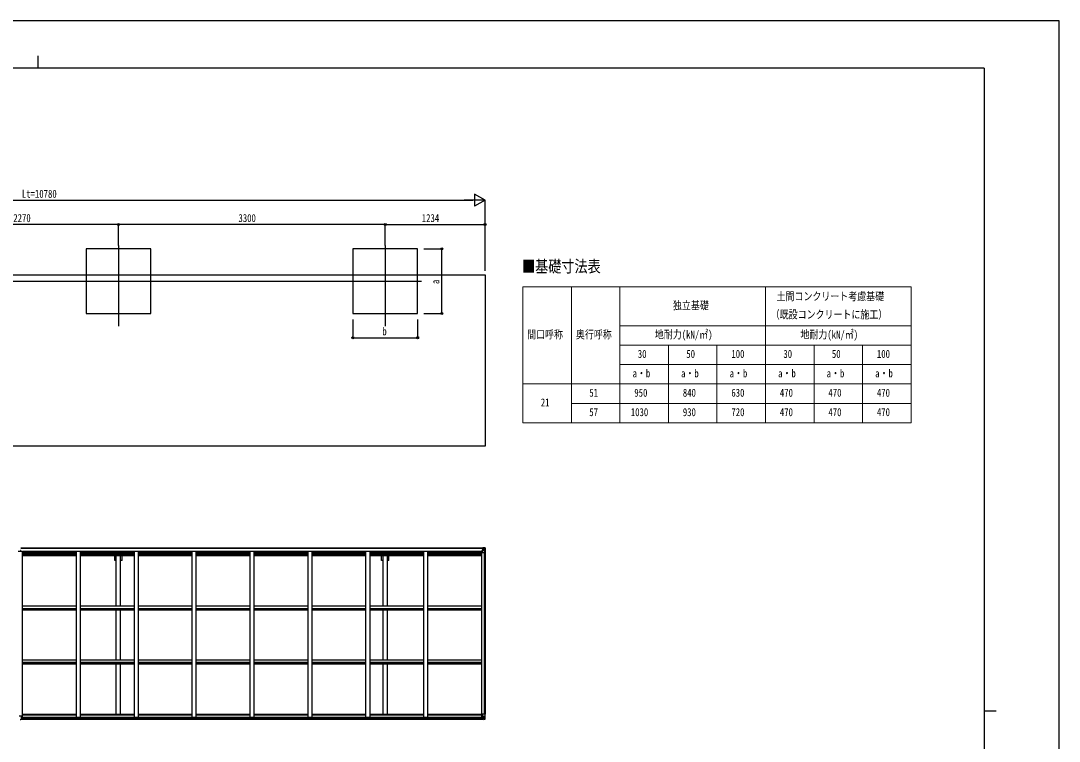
# Model space of a CAD drawing. Units: millimetres, scale not verified. Extents: x -12615 to 12615, y -8910 to 8910.
# Drawn here: x -228 to 12615, y 0 to 8910 of the extents above; entities that cross this region are included whole.
import ezdxf
from ezdxf.enums import TextEntityAlignment as Align

# ---------------------------------------------------------------- set-up
doc = ezdxf.new("R2010")
doc.units = ezdxf.units.MM
doc.header["$LTSCALE"] = 30
doc.layers.add('0-1_TABLE1', color=7, linetype='Continuous', lineweight=18)
for name, color, linetype in [('0-2_USER1', 3, 'Continuous'), ('0-3_YKK_12', 2, 'Continuous'), ('0-4_YKK_13', 4, 'Continuous'), ('0-5_YKK_A1', 4, 'Continuous'), ('0-6_YKK_D', 6, 'Continuous'), ('0-7_YKK_ZWAK', 7, 'Continuous')]:
    doc.layers.add(name, color=color, linetype=linetype)
doc.styles.add('ＭＳ ゴシック', font='')
doc.styles.get('ＭＳ ゴシック').set_extended_font_data('MS Gothic')

msp = doc.modelspace()

# ---------------------------------------------------------------- linework, layer by layer
at = {"layer": '0-1_TABLE1'}
for p, q in [((5982.62, 5618.22), (10782.62, 5618.22)), ((5982.62, 5618.22), (5982.62, 3938.22)), ((6582.62, 5618.22), (6582.62, 3938.22)), ((8982.62, 5618.22), (8982.62, 3938.22)), ((7182.62, 5138.22), (10782.62, 5138.22)), ((7182.62, 4898.22), (10782.62, 4898.22)), ((7782.62, 4898.22), (7782.62, 3938.22)), ((8382.62, 4898.22), (8382.62, 3938.22)), ((9582.62, 4898.22), (9582.62, 3938.22)), ((10182.62, 4898.22), (10182.62, 3938.22)), ((7182.62, 4658.22), (10782.62, 4658.22)), ((5982.62, 4418.22), (10782.62, 4418.22))]:
    msp.add_line(p, q, dxfattribs=at)
for points in [[(7182.62, 5618.22), (7182.62, 5138.22), (7182.62, 4418.22), (7182.62, 3938.22)], [(10782.62, 5618.22), (10782.62, 4898.22), (10782.62, 3938.22)], [(6582.62, 4178.22), (8382.62, 4178.22), (8982.62, 4178.22), (10782.62, 4178.22)], [(5982.62, 3938.22), (6582.62, 3938.22), (8382.62, 3938.22), (8982.62, 3938.22), (10782.62, 3938.22)]]:
    msp.add_lwpolyline(points, dxfattribs=at)
at = {"layer": '0-3_YKK_12'}
for p, q in [((980.23, 6130.23), (980.23, 5135.06)), ((4280.23, 6130.23), (4280.23, 5135.06)), ((-4635.21, 5690.14), (4726.37, 5690.14))]:
    msp.add_line(p, q, dxfattribs=at)
at = {"layer": '0-4_YKK_13'}
for p, q in [((-226.02, 2358.52), (-233.02, 2358.58)), ((-226.02, 2357.64), (-226.02, 2358.52)), ((-226.02, 2347.74), (-226.02, 2357.14)), ((5476.23, 2386.79), (5476.23, 2387.72)), ((5477.23, 2386.79), (5476.23, 2386.79)), ((5476.23, 2386.79), (5476.23, 2385.22)), ((5476.23, 2385.11), (5476.23, 2385.22)), ((5477.23, 2387.72), (5477.23, 2386.79)), ((5482.23, 2386.79), (5477.23, 2386.79)), ((5477.73, 2363.96), (5478.73, 2363.97)), ((5477.73, 2347.74), (5477.73, 2363.96)), ((5478.73, 2362.23), (5477.73, 2362.24)), ((5477.73, 2352.09), (5482.23, 2352.09)), ((5482.78, 2364), (5478.73, 2363.97)), ((5482.43, 2390.29), (5480.74, 2389.86)), ((5482.23, 2385.18), (5482.23, 2386.79)), ((5482.23, 2385.18), (5492.23, 2385.09)), ((5482.23, 2330.09), (5482.23, 2363.19)), ((5506.23, 2355.76), (5482.23, 2355.76)), ((5482.43, 2390.29), (5482.73, 2390.29)), ((5482.73, 2390.29), (5482.73, 2389.86)), ((5493.41, 2365.73), (5483.06, 2364.08)), ((5483.06, 2363.45), (5493.41, 2365.1)), ((5483.06, 2364.08), (5483.06, 2363.45)), ((5513.39, 2329.09), (5483.23, 2329.09)), ((5484.23, 2387.05), (5492.23, 2387.05)), ((5484.23, 2387.02), (5492.23, 2387.02)), ((5487.73, 2392.49), (5494.23, 2392.09)), ((5487.73, 2391.6), (5487.73, 2392.49)), ((5494.23, 2391.21), (5487.73, 2391.6)), ((5487.73, 2391.09), (5487.73, 2391.6)), ((5487.73, 2391.09), (5487.73, 2390.68)), ((5487.73, 2390.68), (5492.73, 2390.59)), ((5487.73, 2390.68), (5487.73, 2389.86)), ((5488.73, 2364.99), (5488.73, 2384.96)), ((5492.62, 2384.72), (5488.73, 2384.72)), ((5488.73, 2381.09), (5492.73, 2381.09)), ((5488.73, 2372.89), (5492.73, 2372.89)), ((5492.23, 2387.05), (5492.23, 2385.09)), ((5492.23, 2386.02), (5492.73, 2386.02)), ((5492.24, 2385.09), (5492.23, 2385.09)), ((5492.24, 2384.93), (5492.24, 2385.09)), ((5492.73, 2386.38), (5494.23, 2386.38)), ((5492.73, 2382.85), (5494.23, 2382.85)), ((5492.73, 2369.29), (5494.23, 2369.29)), ((5493.41, 2365.1), (5493.41, 2365.73)), ((5494.23, 2365.99), (5494.23, 2392.09)), ((5494.23, 2391.98), (5506.23, 2391.19)), ((5495.23, 2382.85), (5494.23, 2382.85)), ((5506.23, 2382.85), (5494.23, 2382.85)), ((5506.23, 2369.29), (5494.23, 2369.29)), ((5500.75, 2375.65), (5500.75, 2374.69)), ((5508.57, 2382.79), (5506.23, 2382.85)), ((5506.23, 2369.29), (5508.57, 2369.32)), ((5506.23, 2369.29), (5506.23, 2369.29)), ((5512.84, 2355.97), (5506.23, 2355.76)), ((5506.32, 2391.19), (5514.25, 2390.71)), ((5508.57, 2369.32), (5508.57, 2382.79)), ((5512.84, 2355.97), (5508.7, 2368.06)), ((5509.42, 2386.3), (5512.15, 2389.97)), ((5513.39, 2389.74), (5513.39, 2389.68)), ((5513.39, 2329.09), (5513.39, 2389.68)), ((5515.29, 2390.8), (5515.29, 2390.8)), ((5515.29, 2390.76), (5515.29, 2390.8)), ((5516.23, 2389.8), (5516.23, 2389.76)), ((-218.27, 308.5), (-249.27, 308.5)), ((-227.27, 274.42), (-218.27, 274.47)), ((-217.27, 275.18), (-217.27, 307.5)), ((-217.27, 275.18), (-217.27, 275.15)), ((5477.73, 295.96), (5477.73, 275.8)), ((5487.73, 296.9), (5478.73, 296.87)), ((5478.73, 275.09), (5487.73, 275.03)), ((5482.23, 332.11), (5482.23, 299.02)), ((5506.23, 306.45), (5482.23, 306.45)), ((5483.06, 298.76), (5493.41, 297.1)), ((5483.06, 298.12), (5483.06, 298.76)), ((5490.71, 296.9), (5483.06, 298.12)), ((5516.23, 333.11), (5483.23, 333.11)), ((5494.23, 296.9), (5487.73, 296.9)), ((5487.73, 269.72), (5487.73, 275.66)), ((5493.41, 297.1), (5493.41, 296.9)), ((5494.23, 296.9), (5494.23, 270.11)), ((5494.23, 292.91), (5506.23, 292.91)), ((5506.23, 279.36), (5494.23, 279.36)), ((5494.23, 270.23), (5506.23, 271.01)), ((5501.71, 286.55), (5501.71, 287.51)), ((5512.84, 306.23), (5506.23, 306.45)), ((5506.23, 292.91), (5506.23, 292.91)), ((5506.23, 292.91), (5508.57, 292.88)), ((5508.57, 279.41), (5506.23, 279.35)), ((5506.32, 271.02), (5514.25, 271.49)), ((5508.57, 292.88), (5508.57, 279.41)), ((5512.84, 306.23), (5508.7, 294.15)), ((5509.42, 275.9), (5512.15, 272.24)), ((5513.39, 333.11), (5513.39, 272.53)), ((5513.39, 272.46), (5513.39, 272.53)), ((5515.29, 271.45), (5515.29, 271.4)), ((5516.23, 272.4), (5516.23, 333.11))]:
    msp.add_line(p, q, dxfattribs=at)
for points in [[(-233.02, 2359.08), (-226.02, 2359.02), (-226.02, 2358.52)], [(-233.02, 2357.58), (-226.02, 2357.64), (-226.02, 2357.14), (-233.02, 2357.08)], [(5482.23, 2385.18), (5482.23, 2385.17), (5476.23, 2385.22)], [(5477.23, 2385.06), (5492.23, 2384.93), (5492.24, 2384.93)], [(5478.73, 2363.97), (5478.73, 2362.23), (5482.23, 2362.22)], [(5492.23, 2386.02), (5484.23, 2386.02), (5484.23, 2387.72)], [(5487.73, 2391.09), (5492.73, 2391.09), (5492.73, 2365.63)], [(5515.29, 2390.8), (5506.23, 2391.36), (5494.23, 2392.09)], [(5499.79, 2377.57), (5498.83, 2377.57), (5498.83, 2376.61), (5499.79, 2376.61)], [(5501.71, 2378.53), (5501.71, 2379.49), (5500.75, 2379.49), (5500.75, 2378.53)], [(5500.75, 2374.69), (5501.71, 2374.69), (5501.71, 2375.65)], [(5502.67, 2376.61), (5503.63, 2376.61), (5503.63, 2377.57), (5502.67, 2377.57)], [(5516.23, 2389.76), (5516.23, 2329.09), (5513.39, 2329.09)], [(-233.77, 268.99), (-227.27, 269.38), (-227.27, 274.42)], [(5477.73, 275.8), (5477.74, 275.7), (5487.73, 275.66)], [(5515.29, 271.4), (5506.23, 270.85), (5487.73, 269.72)], [(5499.79, 285.59), (5498.83, 285.59), (5498.83, 284.63), (5499.79, 284.63)], [(5501.71, 287.51), (5500.75, 287.51), (5500.75, 286.55)], [(5500.75, 283.67), (5500.75, 282.71), (5501.71, 282.71), (5501.71, 283.67)], [(5502.67, 284.63), (5503.63, 284.63), (5503.63, 285.59), (5502.67, 285.59)]]:
    msp.add_lwpolyline(points, dxfattribs=at)
for centre in [(5501.23, 2377.09), (5501.23, 285.11)]:
    msp.add_circle(centre, 5.3, dxfattribs=at)
for centre, radius, start, end in [((5477.1, 2392.75), 7.69, 263.56574, 271.03001), ((5483.17, 2363.15), 0.937, 96.73234, 177.67791), ((5483.17, 2362.52), 0.937, 96.73234, 177.67791), ((5483.23, 2330.09), 1, 180, 270), ((5492.23, 2387.55), 0.5, 270.00309, 0.00198), ((5492.23, 2387.52), 0.5, 269.99891, 359.99891), ((5492.23, 2384.59), 0.5, 359.95536, 89.47105), ((5492.22, 2384.42), 0.513, 358.95293, 88.11972), ((5493.3, 2366.67), 0.937, 276.73234, 357.67791), ((5493.3, 2366.03), 0.937, 276.73234, 357.67791), ((5499.79, 2378.53), 0.96, 270, 0), ((5499.79, 2375.65), 0.96, 0, 90), ((5502.67, 2378.53), 0.96, 180, 270), ((5502.67, 2375.65), 0.96, 90, 180), ((5512.11, 2389.8), 1.28, 357.54105, 48.82169), ((5514.08, 2403.41), 12.7, 264.89689, 270.75534), ((5515.23, 2389.8), 0.999, 0.04917, 86.5576), ((5515.23, 2389.8), 1, 359.99921, 86.49983), ((5515.23, 2389.76), 0.999, 0.04917, 86.5576), ((-218.27, 307.5), 1, 0, 90), ((5483.23, 332.11), 1, 90, 180), ((5483.17, 299.69), 0.937, 182.32209, 263.26766), ((5483.17, 299.05), 0.937, 182.32209, 263.26766), ((5493.3, 296.17), 0.937, 50.93398, 83.26766), ((5499.79, 286.55), 0.96, 270, 0), ((5499.79, 283.67), 0.96, 0, 90), ((5502.67, 286.55), 0.96, 180, 270), ((5502.67, 283.67), 0.96, 90, 180), ((5512.11, 272.41), 1.28, 311.17831, 2.45895), ((5514.08, 258.79), 12.7, 89.24466, 95.10311), ((5515.23, 272.44), 0.999, 273.4424, 359.95083), ((5515.23, 272.4), 0.999, 273.4424, 359.95083), ((5515.23, 272.4), 1, 273.50017, 0.00079)]:
    msp.add_arc(centre, radius, start, end, dxfattribs=at)
for centre, major_axis, ratio, start_param, end_param in [((5587.98, 2382.85), (-81.75, 0), 0.061163, 6.28241284, 6.28318531), ((5511.44, 2382.71), (-0.03, 5), 0.573921, 0.76727174, 1.55112496), ((5509.97, 2369.34), (0, 3), 0.468246, 1.57728817, 2.01279351), ((5513.1, 2387.78), (0.02, 3), 0.466854, 0.12568297, 0.75969559), ((5512.12, 2358.32), (-0.85, 2.32), 0.403757, 3.00878045, 3.9744392), ((5513.29, 2390.88), (-2, 0.12), 0.060933, 2.07125573, 3.14534039), ((5314.29, 2403.11), (-201, 12.36), 0.060933, 3.14534039, 3.14583904), ((-218.27, 275.18), (-1, -0.012), 0.707053, 1.56207101, 3.07870321), ((5478.73, 295.96), (-1, -0.021), 0.906239, 4.69368431, 6.26448063), ((5478.73, 275.8), (-1, 0.012), 0.707053, 0.1587743, 1.57952164), ((5587.98, 279.36), (-81.75, 0), 0.061163, 0, 0.00077247), ((5509.97, 292.86), (0, -3), 0.468246, 4.2703918, 4.70589714), ((5511.44, 279.49), (-0.03, -5), 0.573921, 4.73206034, 5.51591357), ((5513.1, 274.42), (0.02, -3), 0.466854, 5.52348971, 6.15750234), ((5512.12, 303.88), (-0.85, -2.32), 0.403757, 2.3087461, 3.27440486), ((5513.29, 271.32), (-2, -0.12), 0.060933, 3.13784492, 4.21192957), ((5314.29, 259.09), (-201, -12.36), 0.060933, 3.13734627, 3.13784492)]:
    msp.add_ellipse(centre, major_axis=major_axis, ratio=ratio, start_param=start_param, end_param=end_param, dxfattribs=at)
at = {"layer": '0-5_YKK_A1'}
for p, q in [((-5265.77, 5767.94), (5514.23, 5767.94)), ((5514.23, 5767.94), (5514.23, 3649.94)), ((5514.23, 3649.94), (-5265.77, 3649.94)), ((-208.77, 2347.74), (-258.77, 2347.74)), ((-228.02, 2389.86), (5492.73, 2389.86)), ((-228.02, 2387.72), (5492.73, 2387.72)), ((-208.77, 2347.74), (-208.77, 297.09)), ((-208.77, 2334.06), (457.23, 2334.06)), ((-208.77, 2325.67), (457.23, 2325.67)), ((-208.77, 2317.47), (457.23, 2317.47)), ((-208.77, 2313.54), (457.23, 2313.54)), ((-201.27, 2334.06), (-201.27, 2349.58)), ((-201.27, 2349.58), (5461.73, 2349.58)), ((457.23, 2349.56), (457.23, 297.09)), ((507.23, 2349.56), (507.23, 297.09)), ((507.23, 2334.06), (1173.23, 2334.06)), ((507.23, 2325.67), (1173.23, 2325.67)), ((507.23, 2317.47), (1173.23, 2317.47)), ((507.23, 2313.54), (1173.23, 2313.54)), ((1173.23, 2349.56), (1173.23, 297.09)), ((1223.23, 2349.56), (1223.23, 297.09)), ((1223.23, 2334.06), (1889.23, 2334.06)), ((1223.23, 2325.67), (1889.23, 2325.67)), ((1223.23, 2317.47), (1889.23, 2317.47)), ((1223.23, 2313.54), (1889.23, 2313.54)), ((1889.23, 2349.56), (1889.23, 297.09)), ((1939.23, 2349.56), (1939.23, 297.09)), ((1939.23, 2334.06), (2605.23, 2334.06)), ((1939.23, 2325.67), (2605.23, 2325.67)), ((1939.23, 2317.47), (2605.23, 2317.47)), ((1939.23, 2313.54), (2605.23, 2313.54)), ((2605.23, 2349.56), (2605.23, 297.09)), ((2655.23, 2349.56), (2655.23, 297.09)), ((2655.23, 2334.06), (3321.23, 2334.06)), ((2655.23, 2325.67), (3321.23, 2325.67)), ((2655.23, 2317.47), (3321.23, 2317.47)), ((2655.23, 2313.54), (3321.23, 2313.54)), ((3321.23, 2349.56), (3321.23, 297.09)), ((3371.23, 2349.56), (3371.23, 297.09)), ((3371.23, 2334.06), (4037.23, 2334.06)), ((3371.23, 2325.67), (4037.23, 2325.67)), ((3371.23, 2317.47), (4037.23, 2317.47)), ((3371.23, 2313.54), (4037.23, 2313.54)), ((4037.23, 2349.56), (4037.23, 297.09)), ((4087.23, 2349.56), (4087.23, 297.09)), ((4087.23, 2334.06), (4753.23, 2334.06)), ((4087.23, 2325.67), (4753.23, 2325.67)), ((4087.23, 2317.47), (4753.23, 2317.47)), ((4087.23, 2313.54), (4753.23, 2313.54)), ((4753.23, 2349.56), (4753.23, 297.09)), ((4803.23, 2349.56), (4803.23, 297.09)), ((4803.23, 2334.06), (5469.23, 2334.06)), ((4803.23, 2325.67), (5469.23, 2325.67)), ((4803.23, 2317.47), (5469.23, 2317.47)), ((4803.23, 2313.54), (5469.23, 2313.54)), ((5461.73, 2334.06), (5461.73, 2349.58)), ((5469.23, 2347.74), (5469.23, 297.09)), ((5469.23, 2347.74), (5482.23, 2347.74)), ((5504.53, 2329.09), (5504.53, 333.11)), ((5514.23, 2329.09), (5514.23, 333.11)), ((-208.77, 2308.46), (457.23, 2308.46)), ((-208.77, 2295.45), (457.23, 2295.45)), ((507.23, 2308.46), (1173.23, 2308.46)), ((507.23, 2295.45), (1173.23, 2295.45)), ((935.03, 2233.86), (935.03, 2290.13)), ((952.73, 2233.86), (935.03, 2233.86)), ((952.73, 1668.8), (952.73, 2290.13)), ((1007.73, 1668.8), (1007.73, 2290.13)), ((1025.43, 2233.86), (1007.73, 2233.86)), ((1025.43, 2233.86), (1025.43, 2290.13)), ((1223.23, 2308.46), (1889.23, 2308.46)), ((1223.23, 2295.45), (1889.23, 2295.45)), ((1939.23, 2308.46), (2605.23, 2308.46)), ((1939.23, 2295.45), (2605.23, 2295.45)), ((2655.23, 2308.46), (3321.23, 2308.46)), ((2655.23, 2295.45), (3321.23, 2295.45)), ((3371.23, 2308.46), (4037.23, 2308.46)), ((3371.23, 2295.45), (4037.23, 2295.45)), ((4087.23, 2308.46), (4753.23, 2308.46)), ((4087.23, 2295.45), (4753.23, 2295.45)), ((4235.03, 2233.86), (4235.03, 2290.13)), ((4252.73, 2233.86), (4235.03, 2233.86)), ((4252.73, 1668.8), (4252.73, 2290.13)), ((4307.73, 1668.8), (4307.73, 2290.13)), ((4325.43, 2233.86), (4307.73, 2233.86)), ((4325.43, 2233.86), (4325.43, 2290.13)), ((4803.23, 2308.46), (5469.23, 2308.46)), ((4803.23, 2295.45), (5469.23, 2295.45)), ((457.23, 1668.8), (-208.74, 1668.8)), ((457.23, 1639.06), (-208.74, 1639.06)), ((457.23, 1634.51), (-208.74, 1634.51)), ((457.23, 1621.5), (-208.74, 1621.5)), ((1173.23, 1668.8), (507.23, 1668.8)), ((1173.23, 1639.06), (507.23, 1639.06)), ((1173.23, 1634.51), (507.23, 1634.51)), ((1173.23, 1621.5), (507.23, 1621.5)), ((952.73, 1001.81), (952.73, 1621.5)), ((1007.73, 1001.81), (1007.73, 1621.5)), ((1889.23, 1668.8), (1223.23, 1668.8)), ((1889.23, 1639.06), (1223.23, 1639.06)), ((1889.23, 1634.51), (1223.23, 1634.51)), ((1889.23, 1621.5), (1223.23, 1621.5)), ((2605.23, 1668.8), (1939.23, 1668.8)), ((2605.23, 1639.06), (1939.23, 1639.06)), ((2605.23, 1634.51), (1939.23, 1634.51)), ((2605.23, 1621.5), (1939.23, 1621.5)), ((3321.23, 1668.8), (2655.23, 1668.8)), ((3321.23, 1639.06), (2655.23, 1639.06)), ((3321.23, 1634.51), (2655.23, 1634.51)), ((3321.23, 1621.5), (2655.23, 1621.5)), ((4037.23, 1668.8), (3371.23, 1668.8)), ((4037.23, 1639.06), (3371.23, 1639.06)), ((4037.23, 1634.51), (3371.23, 1634.51)), ((4037.23, 1621.5), (3371.23, 1621.5)), ((4753.23, 1668.8), (4087.23, 1668.8)), ((4753.23, 1639.06), (4087.23, 1639.06)), ((4753.23, 1634.51), (4087.23, 1634.51)), ((4753.23, 1621.5), (4087.23, 1621.5)), ((4252.73, 1001.81), (4252.73, 1621.5)), ((4307.73, 1001.81), (4307.73, 1621.5)), ((5469.23, 1668.8), (4803.23, 1668.8)), ((5469.23, 1639.06), (4803.23, 1639.06)), ((5469.23, 1634.51), (4803.23, 1634.51)), ((5469.23, 1621.5), (4803.23, 1621.5)), ((457.23, 1001.81), (-208.74, 1001.81)), ((457.23, 972.07), (-208.74, 972.07)), ((457.23, 967.52), (-208.74, 967.52)), ((457.23, 954.51), (-208.74, 954.51)), ((1173.23, 1001.81), (507.23, 1001.81)), ((1173.23, 972.07), (507.23, 972.07)), ((1173.23, 967.52), (507.23, 967.52)), ((1173.23, 954.51), (507.23, 954.51)), ((952.73, 333.26), (952.73, 954.51)), ((1007.73, 333.26), (1007.73, 954.51)), ((1889.23, 1001.81), (1223.23, 1001.81)), ((1889.23, 972.07), (1223.23, 972.07)), ((1889.23, 967.52), (1223.23, 967.52)), ((1889.23, 954.51), (1223.23, 954.51)), ((2605.23, 1001.81), (1939.23, 1001.81)), ((2605.23, 972.07), (1939.23, 972.07)), ((2605.23, 967.52), (1939.23, 967.52)), ((2605.23, 954.51), (1939.23, 954.51)), ((3321.23, 1001.81), (2655.23, 1001.81)), ((3321.23, 972.07), (2655.23, 972.07)), ((3321.23, 967.52), (2655.23, 967.52)), ((3321.23, 954.51), (2655.23, 954.51)), ((4037.23, 1001.81), (3371.23, 1001.81)), ((4037.23, 972.07), (3371.23, 972.07)), ((4037.23, 967.52), (3371.23, 967.52)), ((4037.23, 954.51), (3371.23, 954.51)), ((4753.23, 1001.81), (4087.23, 1001.81)), ((4753.23, 972.07), (4087.23, 972.07)), ((4753.23, 967.52), (4087.23, 967.52)), ((4753.23, 954.51), (4087.23, 954.51)), ((4252.73, 333.26), (4252.73, 954.51)), ((4307.73, 333.26), (4307.73, 954.51)), ((5469.23, 1001.81), (4803.23, 1001.81)), ((5469.23, 972.07), (4803.23, 972.07)), ((5469.23, 967.52), (4803.23, 967.52)), ((5469.23, 954.51), (4803.23, 954.51)), ((-227.27, 271.32), (5487.73, 271.32)), ((-217.27, 297.09), (5489.5, 297.09)), ((-217.27, 294.83), (5477.73, 294.83)), ((-217.27, 279.22), (5477.73, 279.22)), ((-208.77, 333.26), (457.23, 333.26)), ((-208.77, 324.92), (457.23, 324.92)), ((507.23, 333.26), (1173.23, 333.26)), ((507.23, 324.92), (1173.23, 324.92)), ((1223.23, 333.26), (1889.23, 333.26)), ((1223.23, 324.92), (1889.23, 324.92)), ((1939.23, 333.26), (2605.23, 333.26)), ((1939.23, 324.92), (2605.23, 324.92)), ((2655.23, 333.26), (3321.23, 333.26)), ((2655.23, 324.92), (3321.23, 324.92)), ((3371.23, 333.26), (4037.23, 333.26)), ((3371.23, 324.92), (4037.23, 324.92)), ((4087.23, 333.26), (4753.23, 333.26)), ((4087.23, 324.92), (4753.23, 324.92)), ((4803.23, 333.26), (5469.23, 333.26)), ((4803.23, 324.92), (5469.23, 324.92))]:
    msp.add_line(p, q, dxfattribs=at)
for points in [[(580.23, 5290.14), (1380.23, 5290.14), (1380.23, 6090.14), (580.23, 6090.14)], [(3880.23, 5290.14), (4680.23, 5290.14), (4680.23, 6090.14), (3880.23, 6090.14)]]:
    msp.add_lwpolyline(points, close=True, dxfattribs=at)
at = {"layer": '0-6_YKK_D'}
for p, q in [((-5115.77, 6690.14), (5364.23, 6690.14)), ((5514.23, 6690.14), (5254.42, 6690.14)), ((5514.23, 6690.14), (5384.33, 6765.14)), ((5384.33, 6765.14), (5384.33, 6615.14)), ((5514.23, 6690.14), (5384.33, 6615.14)), ((5514.23, 5817.94), (5514.23, 6691.14)), ((980.23, 6390.14), (-1289.77, 6390.14)), ((980.23, 6130.23), (980.23, 6391.14)), ((980.23, 6130.23), (980.23, 6391.14)), ((4280.23, 6390.14), (980.23, 6390.14)), ((4280.23, 6130.23), (4280.23, 6391.14)), ((4280.23, 6130.23), (4280.23, 6391.14)), ((4280.23, 6390.14), (5514.23, 6390.14)), ((5514.23, 5817.94), (5514.23, 6391.14)), ((4755.23, 6090.14), (4981.23, 6090.14)), ((4980.23, 5290.14), (4980.23, 6090.14)), ((4755.23, 5290.14), (4981.23, 5290.14)), ((3880.23, 5215.14), (3880.23, 4989.14)), ((4680.23, 5216.13), (4680.23, 4989.14)), ((3880.23, 4990.14), (4680.23, 4990.14))]:
    msp.add_line(p, q, dxfattribs=at)
for centre in [(980.23, 6390.14), (980.23, 6390.14), (4280.23, 6390.14), (4280.23, 6390.14), (5514.23, 6390.14), (4980.23, 6090.14), (4980.23, 5290.14), (3880.23, 4990.14), (4680.23, 4990.14)]:
    msp.add_circle(centre, 12.75, dxfattribs=at)
at = {"layer": '0-7_YKK_ZWAK'}
for p, q in [((-14.94, 8475), (-14.94, 8325)), ((11685.06, 8325), (-11714.94, 8325)), ((11685.06, 8325), (11685.06, -7575)), ((11685.06, 375), (11835.06, 375))]:
    msp.add_line(p, q, dxfattribs=at)
msp.add_lwpolyline([(-12615, -8910), (12615, -8910), (12615, 8910), (-12615, 8910)], close=True, dxfattribs=at)

# ---------------------------------------------------------------- texts
at = {"layer": '0-1_TABLE1', "style": 'ＭＳ ゴシック', "width": 0.8}
for s, p in [('土間コンクリート考慮基礎', (9119.42, 5423.22)), ('独立基礎', (7837.82, 5310.72)), ('（既設コンクリートに施工）', (9047.42, 5198.22)), ('間口呼称', (6034.22, 4950.72)), ('奥行呼称', (6637.82, 4950.72)), ('地耐力(kN/㎡)', (7614.62, 4950.72)), ('地耐力(kN/㎡)', (9414.62, 4950.72)), ('30', (7403.42, 4710.72)), ('50', (8003.42, 4710.72)), ('100', (8560.22, 4710.72)), ('30', (9203.42, 4710.72)), ('50', (9803.42, 4710.72)), ('100', (10360.22, 4710.72)), ('a・b', (7338.62, 4470.72)), ('a・b', (7938.62, 4470.72)), ('a・b', (8538.62, 4470.72)), ('a・b', (9138.62, 4470.72)), ('a・b', (9738.62, 4470.72)), ('a・b', (10338.62, 4470.72)), ('21', (6203.42, 4110.72)), ('51', (6803.42, 4230.72)), ('950', (7360.22, 4230.72)), ('840', (7960.22, 4230.72)), ('630', (8560.22, 4230.72)), ('470', (9160.22, 4230.72)), ('470', (9760.22, 4230.72)), ('470', (10360.22, 4230.72)), ('57', (6803.42, 3990.72)), ('1030', (7317.02, 3990.72)), ('930', (7960.22, 3990.72)), ('720', (8560.22, 3990.72)), ('470', (9160.22, 3990.72)), ('470', (9760.22, 3990.72)), ('470', (10360.22, 3990.72))]:
    msp.add_text(s, height=98.97, dxfattribs=at).set_placement(p, align=Align.BOTTOM_LEFT)
at = {"layer": '0-2_USER1', "style": 'ＭＳ ゴシック', "width": 0.8}
msp.add_text('■基礎寸法表', height=148.5, dxfattribs=at).set_placement((5972.02, 5754.68), align=Align.BOTTOM_LEFT)
at = {"layer": '0-6_YKK_D', "style": 'ＭＳ ゴシック', "width": 0.8}
for s, p in [('Lt=10780', (-214.17, 6691.14)), ('2270', (-320.37, 6391.14)), ('3300', (2464.63, 6391.14)), ('1234', (4731.63, 6391.14)), ('b', (4244.23, 4991.14))]:
    msp.add_text(s, height=98.97, dxfattribs=at).set_placement(p, align=Align.BOTTOM_LEFT)
msp.add_text('a', height=98.97, rotation=90, dxfattribs=at).set_placement((4979.23, 5654.14), align=Align.BOTTOM_LEFT)

doc.saveas('drawing.dxf')
